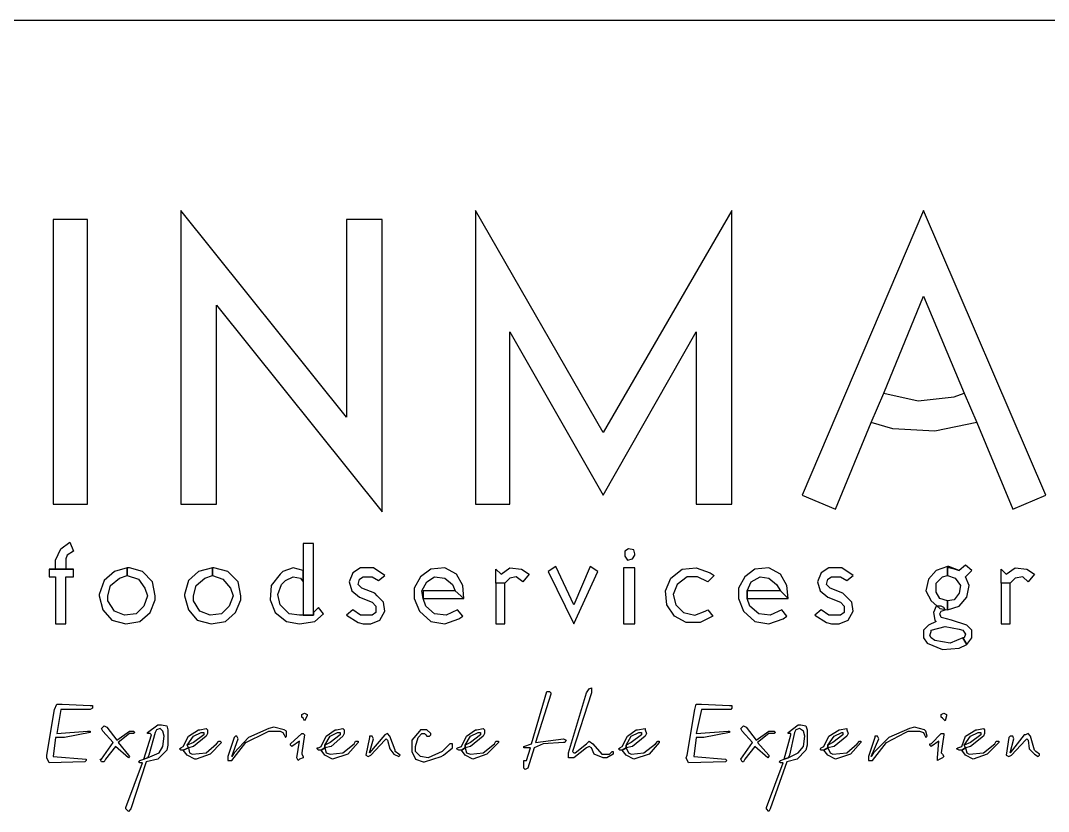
# Model space of a CAD drawing. Header units: metres. Extents: x 13 to 600, y -779 to -12.
# Drawn here: x 130.4 to 227.1, y -86.7 to -12.3 of the extents above; entities that cross this region are included whole.
import ezdxf

# ---------------------------------------------------------------- set-up
doc = ezdxf.new("R2010")
doc.units = ezdxf.units.M

msp = doc.modelspace()

# ---------------------------------------------------------------- linework, layer by layer
for p, q in [((573.28, -12.32), (40.24, -12.32)), ((161.08, -49.64), (145.48, -30.2)), ((145.48, -30.2), (145.48, -57.8)), ((173.2, -30.2), (173.2, -57.8)), ((185.2, -51.08), (173.2, -30.2)), ((197.32, -30.2), (185.2, -51.08)), ((197.32, -57.8), (197.32, -30.2)), ((215.32, -30.2), (203.92, -56.96)), ((226.84, -56.96), (215.32, -30.2)), ((136.72, -31.04), (133.48, -31.04)), ((133.48, -31.04), (133.48, -57.8)), ((136.72, -57.8), (136.72, -31.04)), ((164.44, -31.04), (161.08, -31.04)), ((161.08, -31.04), (161.08, -49.64)), ((164.44, -58.52), (164.44, -31.04)), ((211.6, -47.36), (215.32, -38.24)), ((215.32, -38.24), (219.16, -47.36)), ((148.84, -57.8), (148.84, -39.08)), ((148.84, -39.08), (164.44, -58.52)), ((176.44, -57.8), (176.44, -41.6)), ((176.44, -41.6), (185.2, -56.96)), ((185.2, -56.96), (193.96, -41.6)), ((193.96, -41.6), (193.96, -57.8)), ((210.4, -50.12), (211.6, -47.36)), ((210.4, -50.12), (211.6, -47.36)), ((211.6, -47.36), (214.84, -48.08)), ((218.2, -47.72), (219.16, -47.36)), ((219.16, -47.36), (220.36, -50.12)), ((219.16, -47.36), (220.36, -50.12)), ((214.84, -48.08), (218.2, -47.72)), ((207.04, -58.28), (210.4, -50.12)), ((212.44, -50.72), (210.4, -50.12)), ((220.36, -50.12), (216.4, -50.96)), ((220.36, -50.12), (223.72, -58.28)), ((216.4, -50.96), (212.44, -50.72)), ((203.92, -56.96), (207.04, -58.28)), ((223.72, -58.28), (226.84, -56.96)), ((133.48, -57.8), (136.72, -57.8)), ((145.48, -57.8), (148.84, -57.8)), ((173.2, -57.8), (176.44, -57.8)), ((193.96, -57.8), (197.32, -57.8)), ((134.2, -62), (135.04, -61.4)), ((135.04, -61.4), (135.4, -62.24)), ((157.96, -61.52), (157, -61.52)), ((157, -61.52), (157, -68.24)), ((157.96, -68.24), (157.96, -61.52)), ((133.72, -63.08), (134.2, -62)), ((134.8, -62.6), (134.68, -62.96)), ((135.4, -62.24), (134.8, -62.6)), ((187.6, -62), (187.24, -62.24)), ((187.24, -62.24), (187.24, -62.72)), ((187.24, -62.72), (187.48, -63.08)), ((188.08, -62.12), (187.6, -62)), ((187.96, -62.96), (188.2, -62.6)), ((188.2, -62.48), (188.08, -62.12)), ((188.2, -62.6), (188.2, -62.48)), ((133.72, -63.92), (133.72, -63.08)), ((134.68, -62.96), (134.68, -63.92)), ((180.76, -63.68), (180.04, -64.16)), ((182.44, -67.28), (180.76, -63.68)), ((184, -63.68), (182.44, -67.28)), ((184.72, -64.16), (184, -63.68)), ((187.48, -63.08), (187.96, -62.96)), ((217.6, -63.68), (216.52, -64.04)), ((217.6, -64.52), (217.6, -63.68)), ((217.6, -63.68), (217.6, -64.52)), ((217.72, -63.8), (217.6, -63.68)), ((217.6, -63.68), (218.68, -64.04)), ((217.72, -63.68), (217.6, -63.68)), ((217.6, -64.52), (217.6, -63.68)), ((218.68, -64.04), (217.72, -63.68)), ((219.28, -63.56), (218.68, -64.04)), ((219.88, -64.04), (219.28, -63.56)), ((133.12, -63.92), (133.12, -64.64)), ((135.4, -63.92), (133.12, -63.92)), ((133.12, -63.92), (135.4, -63.92)), ((133.12, -64.64), (133.72, -64.64)), ((134.68, -63.92), (133.72, -63.92)), ((133.72, -64.64), (133.72, -69.08)), ((134.68, -69.08), (134.68, -64.64)), ((134.68, -64.64), (135.4, -64.64)), ((135.4, -64.64), (135.4, -63.92)), ((139.24, -64.16), (138.28, -65)), ((138.88, -65.48), (139.72, -64.76)), ((140.44, -63.8), (139.24, -64.16)), ((139.72, -64.76), (140.44, -64.52)), ((140.68, -63.8), (140.44, -63.8)), ((140.44, -63.8), (140.44, -64.52)), ((140.44, -64.52), (140.44, -63.8)), ((140.44, -63.8), (140.44, -64.52)), ((140.44, -64.52), (141.52, -64.88)), ((141.88, -64.16), (140.68, -63.8)), ((142.84, -65.12), (141.88, -64.16)), ((147.16, -64.16), (146.2, -65)), ((146.92, -65.48), (147.76, -64.76)), ((148.48, -63.8), (147.16, -64.16)), ((147.76, -64.76), (148.48, -64.52)), ((148.6, -63.8), (148.48, -63.8)), ((148.48, -63.8), (148.48, -64.52)), ((148.48, -64.52), (148.48, -63.8)), ((148.48, -63.8), (148.48, -64.52)), ((148.48, -64.52), (149.44, -64.88)), ((149.92, -64.16), (148.6, -63.8)), ((150.88, -65.12), (149.92, -64.16)), ((154.84, -64.4), (154, -65.48)), ((155.08, -64.16), (154.84, -64.4)), ((156.04, -63.8), (155.08, -64.16)), ((155.32, -65), (156.04, -64.64)), ((157, -64.04), (156.04, -63.8)), ((156.04, -64.64), (156.76, -64.76)), ((156.76, -64.76), (157, -65.12)), ((157, -65.12), (157, -64.04)), ((161.68, -64.28), (161.32, -65.12)), ((162.4, -63.8), (161.68, -64.28)), ((162.28, -64.88), (162.64, -64.64)), ((163.6, -63.8), (162.4, -63.8)), ((162.64, -64.64), (163.48, -64.64)), ((163.48, -64.64), (164.08, -65)), ((164.68, -64.52), (163.6, -63.8)), ((164.08, -65), (164.68, -64.52)), ((168.04, -64.64), (167.44, -65.72)), ((169, -63.92), (168.04, -64.64)), ((168.64, -65.12), (169.36, -64.64)), ((170.32, -63.8), (169, -63.92)), ((169.36, -64.64), (170.32, -64.76)), ((171.4, -64.4), (170.32, -63.8)), ((170.32, -64.76), (171.04, -65.36)), ((172, -65.48), (171.4, -64.4)), ((175.12, -65.24), (175.12, -63.92)), ((175.12, -63.92), (175.6, -64.4)), ((175.6, -64.4), (176.44, -63.8)), ((176.44, -64.76), (176.2, -65)), ((176.44, -63.8), (177.52, -63.92)), ((177.04, -64.64), (176.44, -64.76)), ((177.64, -65.12), (177.04, -64.64)), ((177.52, -63.92), (178.24, -64.4)), ((178.24, -64.4), (177.64, -65.12)), ((180.04, -64.16), (182.44, -69.08)), ((182.44, -69.08), (184.72, -64.16)), ((188.2, -63.8), (187.12, -63.8)), ((187.12, -63.8), (187.12, -69.08)), ((188.2, -69.08), (188.2, -63.8)), ((191.08, -65.96), (191.56, -64.76)), ((191.56, -64.76), (192.64, -63.92)), ((193.12, -64.64), (192.16, -65.36)), ((192.64, -63.92), (193.96, -63.8)), ((194.08, -64.64), (193.12, -64.64)), ((193.96, -63.8), (195.28, -64.28)), ((195.04, -65.12), (194.08, -64.64)), ((195.64, -64.52), (195.04, -65.12)), ((195.28, -64.28), (195.64, -64.52)), ((198.52, -64.64), (197.92, -65.72)), ((199.48, -63.92), (198.52, -64.64)), ((199.12, -65.12), (199.96, -64.64)), ((200.8, -63.8), (199.48, -63.92)), ((199.96, -64.64), (200.8, -64.76)), ((201.88, -64.4), (200.8, -63.8)), ((200.8, -64.76), (201.52, -65.36)), ((202.48, -65.48), (201.88, -64.4)), ((205.72, -64.28), (205.36, -65.12)), ((206.44, -63.8), (205.72, -64.28)), ((206.32, -64.88), (206.68, -64.64)), ((207.64, -63.8), (206.44, -63.8)), ((206.68, -64.64), (207.52, -64.64)), ((207.52, -64.64), (208.12, -65)), ((208.72, -64.52), (207.64, -63.8)), ((208.12, -65), (208.72, -64.52)), ((216.52, -64.04), (215.8, -64.88)), ((216.52, -65.24), (217.12, -64.64)), ((217.12, -64.64), (217.6, -64.52)), ((217.6, -64.52), (218.32, -64.76)), ((218.68, -64.04), (217.72, -63.8)), ((218.32, -64.76), (218.8, -65.48)), ((219.28, -64.64), (219.88, -64.04)), ((219.64, -65.48), (219.28, -64.64)), ((222.64, -65.24), (222.64, -63.92)), ((222.64, -63.92), (223.12, -64.4)), ((223.12, -64.4), (223.96, -63.8)), ((223.96, -64.76), (223.72, -65)), ((223.96, -63.8), (225.04, -63.92)), ((224.68, -64.64), (223.96, -64.76)), ((225.16, -65.12), (224.68, -64.64)), ((225.04, -63.92), (225.76, -64.4)), ((225.76, -64.4), (225.16, -65.12)), ((138.28, -65), (137.8, -66.32)), ((138.64, -66.44), (138.88, -65.48)), ((141.52, -64.88), (142.12, -65.72)), ((142.12, -65.72), (142.36, -66.44)), ((143.08, -66.44), (142.84, -65.12)), ((146.2, -65), (145.84, -66.32)), ((146.68, -66.44), (146.92, -65.48)), ((149.44, -64.88), (150.16, -65.72)), ((150.16, -65.72), (150.4, -66.44)), ((151.12, -66.44), (150.88, -65.12)), ((154, -65.48), (153.88, -66.8)), ((154.6, -66.32), (154.96, -65.36)), ((154.96, -65.36), (155.32, -65)), ((161.32, -65.12), (161.56, -65.96)), ((162.16, -65.36), (162.28, -64.88)), ((162.52, -65.72), (162.16, -65.36)), ((163.72, -66.2), (162.52, -65.72)), ((167.44, -65.72), (167.44, -66.68)), ((168.16, -65.96), (168.64, -65.12)), ((171.04, -65.36), (171.28, -65.96)), ((172.12, -66.68), (172, -65.48)), ((175.96, -65.24), (175.12, -65.24)), ((175.12, -65.24), (175.12, -69.08)), ((175.96, -65.24), (175.12, -65.24)), ((176.2, -65), (175.96, -65.24)), ((175.96, -69.08), (175.96, -65.24)), ((192.16, -65.36), (191.8, -66.32)), ((197.92, -65.72), (197.92, -66.68)), ((198.76, -65.96), (199.12, -65.12)), ((201.52, -65.36), (201.88, -65.96)), ((202.6, -66.68), (202.48, -65.48)), ((205.36, -65.12), (205.6, -65.96)), ((206.2, -65.36), (206.32, -64.88)), ((206.56, -65.72), (206.2, -65.36)), ((207.76, -66.2), (206.56, -65.72)), ((215.8, -64.88), (215.56, -65.96)), ((216.52, -66.08), (216.52, -65.24)), ((218.8, -65.48), (218.68, -66.2)), ((219.4, -66.56), (219.64, -65.48)), ((223.48, -65.24), (222.64, -65.24)), ((222.64, -65.24), (222.64, -69.08)), ((223.48, -65.24), (222.64, -65.24)), ((223.72, -65), (223.48, -65.24)), ((223.48, -69.08), (223.48, -65.24)), ((137.8, -66.32), (137.8, -66.44)), ((137.8, -66.44), (138.16, -67.76)), ((138.64, -66.92), (138.64, -66.44)), ((142.36, -66.44), (142, -67.4)), ((143.08, -66.8), (143.08, -66.44)), ((145.84, -66.32), (145.84, -66.44)), ((145.84, -66.44), (146.2, -67.76)), ((146.68, -66.92), (146.68, -66.44)), ((150.4, -66.44), (150.04, -67.4)), ((151.12, -66.8), (151.12, -66.44)), ((154.84, -67.28), (154.6, -66.32)), ((161.56, -65.96), (162.28, -66.56)), ((162.28, -66.56), (163.48, -67.04)), ((163.96, -66.44), (163.72, -66.2)), ((164.56, -67.04), (163.96, -66.44)), ((167.44, -66.68), (167.92, -67.88)), ((168.28, -66.68), (168.16, -65.96)), ((171.28, -65.96), (168.28, -65.96)), ((168.28, -65.96), (168.28, -66.68)), ((168.28, -66.68), (172.12, -66.68)), ((168.52, -67.4), (168.28, -66.68)), ((172.12, -66.68), (171.28, -65.96)), ((171.28, -65.96), (172.12, -66.68)), ((191.2, -67.28), (191.08, -65.96)), ((191.8, -66.32), (192.04, -67.28)), ((197.92, -66.68), (198.4, -67.88)), ((201.88, -65.96), (198.76, -65.96)), ((198.76, -65.96), (198.76, -66.68)), ((198.76, -66.68), (198.76, -65.96)), ((198.76, -66.68), (202.6, -66.68)), ((199, -67.4), (198.76, -66.68)), ((202.6, -66.68), (201.88, -65.96)), ((201.88, -65.96), (202.6, -66.68)), ((205.6, -65.96), (206.32, -66.56)), ((206.32, -66.56), (207.52, -67.04)), ((208, -66.44), (207.76, -66.2)), ((208.6, -67.04), (208, -66.44)), ((215.56, -65.96), (216.04, -66.92)), ((216.88, -66.68), (216.52, -66.08)), ((217.6, -66.92), (216.88, -66.68)), ((218.68, -66.2), (218.2, -66.8)), ((218.68, -67.4), (219.4, -66.56)), ((139.24, -67.88), (138.64, -66.92)), ((142, -67.4), (141.28, -68.12)), ((142.6, -68), (143.08, -66.8)), ((147.28, -67.88), (146.68, -66.92)), ((150.04, -67.4), (149.32, -68.12)), ((150.64, -68), (151.12, -66.8)), ((153.88, -66.8), (154.36, -68)), ((155.68, -68.12), (154.84, -67.28)), ((158.44, -67.52), (157.96, -68)), ((158.92, -68.12), (158.44, -67.52)), ((163.48, -67.04), (163.84, -67.4)), ((163.84, -67.4), (163.84, -68)), ((164.68, -67.88), (164.56, -67.04)), ((169.36, -68.12), (168.52, -67.4)), ((191.92, -68.36), (191.2, -67.28)), ((192.04, -67.28), (192.76, -68)), ((199.84, -68.12), (199, -67.4)), ((207.52, -67.04), (207.88, -67.4)), ((207.88, -67.4), (207.88, -68)), ((208.72, -67.88), (208.6, -67.04)), ((216.04, -66.92), (216.88, -67.64)), ((216.52, -67.4), (216.28, -68)), ((217, -67.4), (216.52, -67.4)), ((216.88, -67.64), (217.6, -67.76)), ((217.24, -67.52), (217, -67.4)), ((217.36, -67.76), (217.24, -67.52)), ((218.2, -66.8), (217.6, -66.92)), ((217.6, -67.76), (217.6, -66.92)), ((217.6, -66.92), (217.6, -67.76)), ((217.6, -66.92), (217.6, -67.76)), ((217.6, -67.76), (218.68, -67.4)), ((138.16, -67.76), (139, -68.72)), ((140.2, -68.24), (139.24, -67.88)), ((141.28, -68.12), (140.2, -68.24)), ((141.64, -68.84), (142.6, -68)), ((146.2, -67.76), (147.04, -68.72)), ((148.24, -68.24), (147.28, -67.88)), ((149.32, -68.12), (148.24, -68.24)), ((149.68, -68.84), (150.64, -68)), ((154.36, -68), (155.44, -68.84)), ((156.64, -68.24), (155.68, -68.12)), ((157, -68.24), (156.64, -68.24)), ((157, -68.24), (157.96, -68.24)), ((157.96, -68.24), (157, -68.24)), ((157.96, -68), (157.96, -68.24)), ((158.08, -68.84), (158.92, -68.12)), ((161.68, -67.76), (161.08, -68.24)), ((161.08, -68.24), (162.16, -68.96)), ((162.4, -68.24), (161.68, -67.76)), ((163.48, -68.24), (162.4, -68.24)), ((163.84, -68), (163.48, -68.24)), ((164.2, -68.72), (164.68, -67.88)), ((167.92, -67.88), (169, -68.84)), ((170.44, -68.24), (169.36, -68.12)), ((170.32, -69.08), (171.64, -68.6)), ((171.52, -67.76), (170.44, -68.24)), ((172, -68.36), (171.52, -67.76)), ((171.64, -68.6), (172, -68.36)), ((193, -68.96), (191.92, -68.36)), ((192.76, -68), (193.84, -68.24)), ((193.84, -68.24), (194.8, -67.88)), ((195.52, -68.36), (194.32, -68.96)), ((194.8, -67.88), (195.04, -67.76)), ((195.04, -67.76), (195.52, -68.36)), ((198.4, -67.88), (199.48, -68.84)), ((200.92, -68.24), (199.84, -68.12)), ((200.8, -69.08), (202.12, -68.6)), ((202, -67.76), (200.92, -68.24)), ((202.48, -68.36), (202, -67.76)), ((202.12, -68.6), (202.48, -68.36)), ((205.72, -67.76), (205.12, -68.24)), ((205.12, -68.24), (206.2, -68.96)), ((206.44, -68.24), (205.72, -67.76)), ((207.52, -68.24), (206.44, -68.24)), ((207.88, -68), (207.52, -68.24)), ((208.24, -68.72), (208.72, -67.88)), ((216.28, -68), (216.4, -68.72)), ((216.88, -68.12), (217, -67.88)), ((217, -68.48), (216.88, -68.12)), ((217, -67.88), (217.36, -67.76)), ((217.48, -68.6), (217, -68.48)), ((217.96, -68.72), (217.48, -68.6)), ((133.72, -69.08), (134.68, -69.08)), ((139, -68.72), (140.32, -69.08)), ((140.32, -69.08), (141.64, -68.84)), ((147.04, -68.72), (148.36, -69.08)), ((148.36, -69.08), (149.68, -68.84)), ((155.44, -68.84), (156.64, -69.08)), ((156.64, -69.08), (158.08, -68.84)), ((162.16, -68.96), (162.64, -69.08)), ((162.64, -69.08), (163.36, -69.08)), ((163.36, -69.08), (164.2, -68.72)), ((169, -68.84), (170.32, -69.08)), ((175.12, -69.08), (175.96, -69.08)), ((187.12, -69.08), (188.2, -69.08)), ((194.32, -68.96), (193, -68.96)), ((199.48, -68.84), (200.8, -69.08)), ((206.2, -68.96), (206.68, -69.08)), ((206.68, -69.08), (207.4, -69.08)), ((207.4, -69.08), (208.24, -68.72)), ((215.8, -69.2), (215.32, -69.68)), ((216.52, -68.84), (215.8, -69.2)), ((216.04, -69.68), (217.36, -69.32)), ((216.4, -68.72), (216.52, -68.84)), ((217.36, -69.32), (218.68, -69.56)), ((219.4, -69.2), (217.96, -68.72)), ((218.68, -69.56), (219.04, -69.68)), ((219.88, -69.68), (219.4, -69.2)), ((222.64, -69.08), (223.48, -69.08)), ((215.32, -69.68), (215.32, -70.4)), ((215.32, -70.4), (215.68, -70.88)), ((215.92, -70.16), (216.04, -69.8)), ((216.04, -70.4), (215.92, -70.16)), ((216.04, -69.8), (216.04, -69.68)), ((216.4, -70.64), (216.04, -70.4)), ((219.04, -70.4), (217.84, -70.88)), ((219.04, -69.68), (219.28, -70.04)), ((219.4, -71), (219.04, -70.4)), ((219.16, -70.4), (219.04, -70.4)), ((219.04, -70.4), (219.4, -71)), ((219.28, -70.04), (219.16, -70.4)), ((219.4, -71), (219.88, -70.4)), ((219.88, -70.4), (219.88, -69.68)), ((215.68, -70.88), (217.12, -71.48)), ((217.84, -70.88), (216.4, -70.64)), ((217.12, -71.48), (218.68, -71.36)), ((218.68, -71.36), (219.4, -71)), ((183.64, -75.56), (183.88, -75.2)), ((183.88, -75.2), (184.12, -75.08)), ((184.12, -75.08), (184.12, -75.32)), ((184.12, -75.32), (184.12, -75.56)), ((178.48, -80.36), (179.92, -75.44)), ((180.28, -75.68), (178.84, -80.24)), ((179.92, -75.44), (180.16, -75.44)), ((180.16, -75.44), (180.28, -75.56)), ((180.28, -75.56), (180.28, -75.68)), ((181.96, -81.2), (183.64, -75.56)), ((184.12, -75.56), (182.32, -81.08)), ((132.88, -81.44), (133.6, -77.12)), ((133.6, -77.12), (133.84, -76.64)), ((133.84, -76.64), (134.32, -76.64)), ((134.2, -77.12), (133.84, -79.4)), ((136.96, -77.12), (134.2, -77.12)), ((134.32, -76.64), (136.96, -76.76)), ((136.96, -76.76), (137.2, -76.76)), ((137.2, -77), (136.96, -77.12)), ((137.2, -76.76), (137.2, -77)), ((193.12, -81.44), (193.84, -77.12)), ((193.84, -77.12), (193.96, -76.64)), ((193.96, -76.64), (194.44, -76.64)), ((194.44, -77.12), (193.96, -79.4)), ((194.44, -76.64), (197.08, -76.76)), ((197.2, -77.12), (194.44, -77.12)), ((197.08, -76.76), (197.32, -76.76)), ((197.32, -77), (197.2, -77.12)), ((197.32, -76.76), (197.32, -77)), ((156.88, -77.6), (157.12, -77.48)), ((156.88, -77.84), (156.88, -77.6)), ((157, -77.96), (156.88, -77.84)), ((157.12, -78.2), (157, -77.96)), ((157.12, -77.48), (157.36, -77.6)), ((157.36, -77.72), (157.12, -78.2)), ((157.36, -77.6), (157.36, -77.72)), ((217, -77.6), (217.24, -77.48)), ((217, -77.84), (217, -77.6)), ((217.12, -77.96), (217, -77.84)), ((217.36, -78.2), (217.12, -77.96)), ((217.24, -77.48), (217.48, -77.6)), ((217.48, -77.72), (217.36, -78.2)), ((217.48, -77.6), (217.48, -77.72)), ((133.84, -79.4), (136.72, -79.16)), ((136.72, -79.16), (136.96, -79.16)), ((136.96, -79.16), (136.96, -79.28)), ((138.04, -78.92), (138.28, -78.68)), ((138.16, -79.16), (138.04, -78.92)), ((139.12, -80.24), (138.16, -79.16)), ((138.28, -78.68), (138.52, -78.8)), ((138.52, -78.8), (139.48, -80)), ((139.48, -80), (140.68, -79.16)), ((140.68, -79.16), (141.04, -79.16)), ((141.04, -79.16), (141.16, -79.28)), ((142.36, -79.28), (143.32, -78.56)), ((143.2, -79.04), (143.08, -79.28)), ((143.56, -78.92), (143.2, -79.04)), ((143.32, -78.56), (143.68, -78.56)), ((143.8, -79.16), (143.56, -78.92)), ((143.68, -78.56), (144.16, -78.68)), ((143.92, -79.64), (143.8, -79.16)), ((144.16, -78.68), (144.28, -79.04)), ((144.28, -79.04), (144.28, -80.48)), ((146.2, -79.64), (147.16, -79.04)), ((147.16, -79.04), (147.28, -79.04)), ((147.28, -79.04), (147.88, -78.92)), ((147.88, -78.92), (148, -79.04)), ((148, -79.04), (148, -79.4)), ((153.76, -78.92), (151.84, -79.76)), ((153.52, -79.28), (153.76, -79.16)), ((154.24, -78.8), (153.76, -78.92)), ((153.76, -79.16), (154.84, -79.16)), ((155.2, -79.04), (154.24, -78.8)), ((154.84, -79.16), (155.08, -79.28)), ((155.44, -79.16), (155.2, -79.04)), ((155.44, -79.64), (155.44, -79.16)), ((159.16, -79.64), (160, -79.04)), ((160, -79.04), (160.12, -79.04)), ((160.12, -79.04), (160.72, -78.92)), ((160.72, -78.92), (160.84, -79.04)), ((160.84, -79.04), (160.84, -79.4)), ((167.92, -79.16), (167.2, -80)), ((168.04, -79.04), (167.92, -79.16)), ((168.64, -79.04), (168.04, -79.04)), ((169, -79.4), (168.64, -79.04)), ((172.36, -79.64), (173.2, -79.04)), ((173.2, -79.04), (173.32, -79.04)), ((173.32, -79.04), (173.92, -78.92)), ((173.92, -78.92), (174.04, -79.04)), ((174.04, -79.04), (174.04, -79.4)), ((187.48, -79.64), (188.32, -79.04)), ((188.32, -79.04), (188.44, -79.04)), ((188.44, -79.04), (189.16, -78.92)), ((189.16, -78.92), (189.16, -79.04)), ((189.16, -79.04), (189.28, -79.4)), ((193.96, -79.4), (196.96, -79.16)), ((196.96, -79.16), (197.08, -79.16)), ((197.08, -79.16), (197.08, -79.28)), ((198.16, -78.92), (198.4, -78.68)), ((198.28, -79.16), (198.16, -78.92)), ((199.24, -80.24), (198.28, -79.16)), ((198.4, -78.68), (198.64, -78.8)), ((198.64, -78.8), (199.6, -80)), ((199.6, -80), (200.8, -79.16)), ((200.8, -79.16), (201.28, -79.16)), ((201.28, -79.16), (201.4, -79.28)), ((202.6, -79.28), (203.56, -78.56)), ((203.32, -79.04), (203.2, -79.28)), ((203.68, -78.92), (203.32, -79.04)), ((203.56, -78.56), (203.8, -78.56)), ((204.04, -79.16), (203.68, -78.92)), ((203.8, -78.56), (204.28, -78.68)), ((204.16, -79.64), (204.04, -79.16)), ((204.28, -78.68), (204.4, -79.04)), ((204.4, -79.04), (204.4, -80.48)), ((206.44, -79.64), (207.4, -79.04)), ((207.4, -79.04), (208.12, -78.92)), ((208.12, -78.92), (208.12, -79.04)), ((208.12, -79.04), (208.24, -79.4)), ((214, -78.92), (212.08, -79.76)), ((213.64, -79.28), (213.88, -79.16)), ((213.88, -79.16), (214.96, -79.16)), ((214.48, -78.8), (214, -78.92)), ((215.44, -79.04), (214.48, -78.8)), ((214.96, -79.16), (215.32, -79.28)), ((215.56, -79.16), (215.44, -79.04)), ((215.68, -79.64), (215.56, -79.16)), ((219.28, -79.64), (220.24, -79.04)), ((220.24, -79.04), (220.36, -79.04)), ((220.36, -79.04), (220.96, -78.92)), ((220.96, -78.92), (221.08, -79.04)), ((221.08, -79.04), (221.08, -79.4)), ((133.72, -79.76), (133.48, -81.56)), ((134.56, -79.76), (133.72, -79.76)), ((136.96, -79.28), (134.56, -79.76)), ((140.68, -79.4), (139.6, -80.24)), ((141.04, -79.4), (140.68, -79.4)), ((141.16, -79.28), (141.04, -79.4)), ((142, -81.8), (142.72, -79.52)), ((142.36, -79.4), (142.36, -79.28)), ((142.6, -79.4), (142.36, -79.4)), ((143.08, -79.28), (142.48, -81.44)), ((142.72, -79.52), (142.6, -79.4)), ((143.8, -80.6), (143.92, -79.64)), ((145.72, -80.6), (146.2, -79.64)), ((146.08, -80.48), (146.68, -79.64)), ((146.68, -79.64), (147.4, -79.28)), ((147.64, -79.52), (146.68, -80.24)), ((147.88, -79.64), (146.68, -80.6)), ((147.4, -79.28), (147.64, -79.28)), ((147.64, -79.28), (147.64, -79.52)), ((148, -79.4), (147.88, -79.64)), ((148.84, -80.36), (149.08, -80.12)), ((149.08, -80.12), (149.2, -80.12)), ((149.2, -80.12), (149.32, -80.24)), ((150.52, -79.76), (149.92, -81.56)), ((150.28, -81.56), (150.88, -79.88)), ((150.64, -79.64), (150.52, -79.76)), ((151.84, -79.76), (150.52, -81.2)), ((150.76, -79.64), (150.64, -79.64)), ((150.88, -79.88), (150.76, -79.64)), ((151.6, -80.24), (153.52, -79.28)), ((155.08, -79.28), (155.2, -79.52)), ((155.2, -79.52), (155.32, -79.76)), ((155.32, -79.76), (155.44, -79.64)), ((155.8, -80.36), (156.88, -79.4)), ((156.64, -80.12), (155.92, -80.6)), ((156.4, -81.68), (156.64, -80.12)), ((156.88, -79.4), (157, -79.4)), ((157.12, -79.52), (156.88, -81.2)), ((157, -79.4), (157.12, -79.52)), ((158.68, -80.6), (159.16, -79.64)), ((159.04, -80.48), (159.52, -79.64)), ((159.52, -79.64), (160.24, -79.28)), ((160.48, -79.52), (159.52, -80.24)), ((160.72, -79.64), (159.64, -80.6)), ((160.24, -79.28), (160.48, -79.28)), ((160.48, -79.28), (160.48, -79.52)), ((160.84, -79.4), (160.72, -79.64)), ((161.8, -80.36), (161.92, -80.12)), ((161.92, -80.12), (162.16, -80.12)), ((162.16, -80.12), (162.16, -80.24)), ((163.24, -79.76), (162.88, -81.44)), ((164.68, -79.52), (163.24, -81.2)), ((163.48, -79.64), (163.24, -79.64)), ((163.24, -79.64), (163.24, -79.76)), ((163.24, -81.2), (163.6, -79.88)), ((163.36, -81.44), (164.68, -80)), ((163.6, -79.88), (163.48, -79.64)), ((164.92, -79.4), (164.68, -79.52)), ((164.68, -80), (164.8, -79.88)), ((164.8, -79.88), (164.92, -80)), ((165.16, -79.64), (164.92, -79.4)), ((164.92, -80), (165.16, -80.84)), ((165.64, -80.96), (165.16, -79.64)), ((167.2, -80), (167.2, -81.08)), ((167.56, -80.6), (167.8, -79.76)), ((167.8, -79.76), (168.16, -79.4)), ((168.16, -79.4), (168.4, -79.4)), ((168.4, -79.4), (168.52, -79.52)), ((168.52, -79.52), (168.64, -79.64)), ((168.64, -79.64), (168.88, -79.64)), ((168.88, -79.64), (169, -79.52)), ((169, -79.52), (169, -79.4)), ((171.88, -80.6), (172.36, -79.64)), ((172.24, -80.48), (172.72, -79.64)), ((172.72, -79.64), (173.44, -79.28)), ((173.68, -79.52), (172.72, -80.24)), ((173.92, -79.64), (172.72, -80.6)), ((173.44, -79.28), (173.68, -79.28)), ((173.68, -79.28), (173.68, -79.52)), ((174.04, -79.4), (173.92, -79.64)), ((175, -80.36), (175.12, -80.12)), ((175.12, -80.12), (175.36, -80.12)), ((175.36, -80.12), (175.36, -80.24)), ((178.84, -80.24), (181.48, -79.88)), ((181.48, -79.88), (181.72, -80)), ((181.72, -80), (181.6, -80.24)), ((183.64, -80.36), (183.88, -80.12)), ((183.88, -80.12), (184.24, -80.36)), ((187, -80.6), (187.48, -79.64)), ((187.36, -80.48), (187.84, -79.64)), ((187.84, -79.64), (188.56, -79.28)), ((188.8, -79.52), (187.84, -80.24)), ((189.16, -79.64), (187.96, -80.6)), ((188.56, -79.28), (188.8, -79.28)), ((188.8, -79.28), (188.8, -79.52)), ((189.28, -79.4), (189.16, -79.64)), ((190.12, -80.36), (190.36, -80.12)), ((190.36, -80.12), (190.48, -80.12)), ((190.48, -80.12), (190.48, -80.24)), ((193.96, -79.76), (193.72, -81.56)), ((194.68, -79.76), (193.96, -79.76)), ((197.08, -79.28), (194.68, -79.76)), ((200.8, -79.4), (199.72, -80.24)), ((201.16, -79.4), (200.8, -79.4)), ((201.28, -79.4), (201.16, -79.4)), ((201.4, -79.28), (201.28, -79.4)), ((202.24, -81.8), (202.84, -79.52)), ((202.6, -79.4), (202.6, -79.28)), ((202.72, -79.4), (202.6, -79.4)), ((203.2, -79.28), (202.72, -81.44)), ((202.84, -79.4), (202.72, -79.4)), ((202.84, -79.52), (202.84, -79.4)), ((204.04, -80.6), (204.16, -79.64)), ((205.96, -80.6), (206.44, -79.64)), ((206.32, -80.48), (206.92, -79.64)), ((207.76, -79.52), (206.8, -80.24)), ((206.92, -79.64), (207.64, -79.28)), ((208.12, -79.64), (206.92, -80.6)), ((207.64, -79.28), (207.76, -79.28)), ((207.76, -79.28), (207.76, -79.52)), ((208.24, -79.4), (208.12, -79.64)), ((209.08, -80.36), (209.32, -80.12)), ((209.32, -80.12), (209.44, -80.12)), ((209.44, -80.12), (209.44, -80.24)), ((210.76, -79.76), (210.16, -81.56)), ((210.4, -81.56), (211.12, -79.88)), ((212.08, -79.76), (210.64, -81.2)), ((211, -79.64), (210.76, -79.64)), ((210.76, -79.64), (210.76, -79.76)), ((211.12, -79.88), (211, -79.64)), ((211.84, -80.24), (213.64, -79.28)), ((215.32, -79.28), (215.44, -79.52)), ((215.44, -79.52), (215.56, -79.76)), ((215.56, -79.76), (215.68, -79.64)), ((216.04, -80.36), (217, -79.4)), ((216.76, -80.12), (216.04, -80.6)), ((216.64, -81.68), (216.76, -80.12)), ((217, -79.4), (217.24, -79.4)), ((217.24, -79.52), (217, -81.2)), ((217.24, -79.4), (217.24, -79.52)), ((218.92, -80.6), (219.28, -79.64)), ((219.16, -80.48), (219.76, -79.64)), ((219.76, -79.64), (220.48, -79.28)), ((220.72, -79.52), (219.76, -80.24)), ((220.96, -79.64), (219.76, -80.6)), ((220.48, -79.28), (220.72, -79.28)), ((220.72, -79.28), (220.72, -79.52)), ((221.08, -79.4), (220.96, -79.64)), ((222.04, -80.36), (222.16, -80.12)), ((222.16, -80.12), (222.4, -80.12)), ((222.4, -80.12), (222.4, -80.24)), ((223.36, -79.76), (223.12, -81.44)), ((223.48, -79.64), (223.36, -79.76)), ((224.8, -79.52), (223.48, -81.2)), ((223.72, -79.64), (223.48, -79.64)), ((223.48, -81.2), (223.84, -79.88)), ((223.6, -81.44), (224.92, -80)), ((223.84, -79.88), (223.72, -79.64)), ((224.92, -79.52), (224.8, -79.52)), ((225.16, -79.4), (224.92, -79.52)), ((224.92, -80), (225.04, -79.88)), ((225.04, -79.88), (225.16, -80)), ((225.4, -79.64), (225.16, -79.4)), ((225.16, -80), (225.28, -80.84)), ((225.76, -80.96), (225.4, -79.64)), ((138.04, -81.8), (139.12, -80.24)), ((139.36, -80.6), (138.4, -81.8)), ((140.56, -81.68), (139.36, -80.6)), ((139.6, -80.24), (140.56, -81.44)), ((144.16, -80.96), (143.32, -81.8)), ((143.44, -81.2), (143.8, -80.6)), ((144.28, -80.48), (144.16, -80.96)), ((145.36, -80.84), (145.48, -80.72)), ((145.48, -80.96), (145.36, -80.84)), ((145.48, -80.72), (145.72, -80.6)), ((145.72, -80.96), (145.48, -80.96)), ((145.72, -80.96), (146.2, -80.72)), ((146.2, -80.72), (145.72, -80.96)), ((146.08, -81.44), (145.72, -80.96)), ((146.68, -80.24), (146.08, -80.48)), ((146.2, -80.72), (146.08, -80.48)), ((146.08, -80.48), (146.2, -80.72)), ((146.68, -80.6), (146.2, -80.72)), ((146.2, -80.72), (146.32, -81.2)), ((147.88, -81.2), (148.84, -80.36)), ((149.32, -80.24), (148.24, -81.32)), ((150.28, -81.92), (151.6, -80.24)), ((155.8, -80.48), (155.8, -80.36)), ((155.92, -80.6), (155.8, -80.48)), ((158.32, -80.84), (158.32, -80.72)), ((158.32, -80.72), (158.44, -80.72)), ((158.44, -80.96), (158.32, -80.84)), ((158.44, -80.72), (158.68, -80.6)), ((158.68, -80.96), (158.44, -80.96)), ((158.68, -80.96), (159.04, -80.72)), ((159.04, -80.72), (158.68, -80.96)), ((159.04, -81.44), (158.68, -80.96)), ((159.52, -80.24), (159.04, -80.48)), ((159.04, -80.72), (159.04, -80.48)), ((159.04, -80.48), (159.04, -80.72)), ((159.64, -80.6), (159.04, -80.72)), ((159.04, -80.72), (159.16, -81.2)), ((160.72, -81.2), (161.8, -80.36)), ((162.16, -80.24), (161.2, -81.32)), ((165.16, -80.84), (165.52, -81.32)), ((165.64, -81.08), (165.64, -80.96)), ((166, -81.32), (165.64, -81.08)), ((167.2, -81.08), (167.56, -81.8)), ((167.56, -81.08), (167.56, -80.6)), ((168.04, -81.56), (167.56, -81.08)), ((170.08, -81.08), (168.76, -81.68)), ((170.8, -80.36), (170.08, -81.08)), ((170.2, -81.44), (171.04, -80.72)), ((171.04, -80.36), (170.8, -80.36)), ((171.04, -80.6), (171.04, -80.36)), ((171.04, -80.72), (171.04, -80.6)), ((171.4, -80.84), (171.52, -80.72)), ((171.64, -80.96), (171.4, -80.84)), ((171.52, -80.72), (171.88, -80.6)), ((171.88, -80.96), (171.64, -80.96)), ((171.88, -80.96), (172.24, -80.72)), ((172.24, -80.72), (171.88, -80.96)), ((172.24, -81.44), (171.88, -80.96)), ((172.72, -80.24), (172.24, -80.48)), ((172.24, -80.72), (172.24, -80.48)), ((172.24, -80.48), (172.24, -80.72)), ((172.72, -80.6), (172.24, -80.72)), ((172.24, -80.72), (172.36, -81.2)), ((173.92, -81.2), (175, -80.36)), ((175.36, -80.24), (174.28, -81.32)), ((177.76, -80.6), (178.48, -80.36)), ((177.76, -80.72), (177.76, -80.6)), ((178.36, -80.72), (177.76, -80.72)), ((178, -81.92), (178.36, -80.72)), ((178.72, -80.72), (178.12, -82.64)), ((179.56, -80.36), (178.72, -80.72)), ((181.48, -80.24), (179.56, -80.36)), ((181.6, -80.24), (181.48, -80.24)), ((182.32, -81.08), (182.44, -81.2)), ((183.64, -80.72), (182.44, -81.68)), ((182.56, -81.2), (183.64, -80.36)), ((183.88, -80.6), (183.64, -80.72)), ((184.12, -80.72), (183.88, -80.6)), ((184.36, -81.32), (184.12, -80.72)), ((184.24, -80.36), (185.08, -81.32)), ((185.8, -81.32), (186.04, -81.08)), ((186.04, -81.08), (186.16, -81.08)), ((186.16, -81.08), (186.16, -81.2)), ((186.64, -80.84), (186.76, -80.72)), ((186.76, -80.96), (186.64, -80.84)), ((186.76, -80.72), (187, -80.6)), ((187, -80.96), (186.76, -80.96)), ((187, -80.96), (187.36, -80.72)), ((187.36, -80.72), (187, -80.96)), ((187.36, -81.44), (187, -80.96)), ((187.84, -80.24), (187.36, -80.48)), ((187.36, -80.72), (187.36, -80.48)), ((187.36, -80.48), (187.36, -80.72)), ((187.96, -80.6), (187.36, -80.72)), ((187.36, -80.72), (187.6, -81.2)), ((189.04, -81.2), (190.12, -80.36)), ((190.48, -80.24), (189.52, -81.32)), ((198.16, -81.8), (199.24, -80.24)), ((199.48, -80.6), (198.52, -81.8)), ((200.68, -81.68), (199.48, -80.6)), ((199.72, -80.24), (200.8, -81.44)), ((204.28, -80.96), (203.44, -81.8)), ((203.56, -81.2), (204.04, -80.6)), ((204.4, -80.48), (204.28, -80.96)), ((205.6, -80.84), (205.72, -80.72)), ((205.72, -80.96), (205.6, -80.84)), ((205.72, -80.72), (205.96, -80.6)), ((205.96, -80.96), (205.72, -80.96)), ((205.96, -80.96), (206.32, -80.72)), ((206.32, -80.72), (205.96, -80.96)), ((206.32, -81.44), (205.96, -80.96)), ((206.8, -80.24), (206.32, -80.48)), ((206.32, -80.72), (206.32, -80.48)), ((206.32, -80.48), (206.32, -80.72)), ((206.92, -80.6), (206.32, -80.72)), ((206.32, -80.72), (206.56, -81.2)), ((208.12, -81.2), (209.08, -80.36)), ((209.44, -80.24), (208.48, -81.32)), ((210.52, -81.92), (211.84, -80.24)), ((215.92, -80.48), (215.92, -80.36)), ((215.92, -80.36), (216.04, -80.36)), ((216.04, -80.6), (215.92, -80.48)), ((218.44, -80.84), (218.56, -80.72)), ((218.68, -80.96), (218.44, -80.84)), ((218.56, -80.72), (218.92, -80.6)), ((218.92, -80.96), (218.68, -80.96)), ((218.92, -80.96), (219.28, -80.72)), ((219.28, -80.72), (218.92, -80.96)), ((219.28, -81.44), (218.92, -80.96)), ((219.76, -80.24), (219.16, -80.48)), ((219.28, -80.72), (219.16, -80.48)), ((219.16, -80.48), (219.28, -80.72)), ((219.76, -80.6), (219.28, -80.72)), ((219.28, -80.72), (219.4, -81.2)), ((220.96, -81.2), (222.04, -80.36)), ((222.4, -80.24), (221.32, -81.32)), ((225.28, -80.84), (225.76, -81.32)), ((225.88, -81.08), (225.76, -80.96)), ((226.24, -81.32), (225.88, -81.08)), ((132.88, -81.68), (132.88, -81.44)), ((133.12, -82.16), (132.88, -81.68)), ((136.48, -82.04), (133.12, -82.16)), ((133.48, -81.56), (136.6, -81.8)), ((136.6, -81.92), (136.48, -82.04)), ((136.6, -81.8), (136.6, -81.92)), ((138.04, -82.04), (137.92, -81.8)), ((137.92, -81.8), (138.04, -81.8)), ((138.28, -82.04), (138.04, -82.04)), ((138.4, -81.8), (138.28, -82.04)), ((140.32, -86.36), (141.88, -82.16)), ((140.56, -81.44), (140.68, -81.56)), ((140.68, -81.56), (140.56, -81.68)), ((142.24, -82.04), (140.8, -86.48)), ((141.52, -82.04), (141.64, -81.92)), ((141.64, -82.16), (141.52, -82.04)), ((141.64, -81.92), (142, -81.8)), ((141.88, -82.16), (141.64, -82.16)), ((142, -81.8), (142.36, -81.68)), ((142.36, -81.68), (142, -81.8)), ((143.32, -81.8), (142.24, -82.04)), ((142.36, -81.68), (143.44, -81.2)), ((142.48, -81.44), (142.36, -81.68)), ((146.8, -81.8), (146.08, -81.44)), ((146.32, -81.2), (146.56, -81.32)), ((146.56, -81.32), (147.88, -81.2)), ((146.92, -81.8), (146.8, -81.8)), ((148.24, -81.32), (146.92, -81.8)), ((149.92, -81.56), (149.92, -81.92)), ((149.92, -81.92), (150.28, -81.92)), ((150.52, -81.2), (150.28, -81.56)), ((156.52, -81.92), (156.4, -81.68)), ((156.64, -81.8), (156.52, -81.92)), ((157, -81.68), (156.64, -81.8)), ((156.88, -81.2), (156.88, -81.32)), ((156.88, -81.32), (157, -81.56)), ((157, -81.56), (157, -81.68)), ((159.76, -81.8), (159.04, -81.44)), ((159.16, -81.2), (159.52, -81.32)), ((159.52, -81.32), (160.72, -81.2)), ((161.2, -81.32), (159.76, -81.8)), ((162.88, -81.44), (163.12, -81.56)), ((163.12, -81.56), (163.36, -81.44)), ((165.52, -81.32), (166, -81.56)), ((166.12, -81.44), (166, -81.32)), ((166, -81.56), (166.12, -81.44)), ((167.56, -81.8), (168.28, -82.04)), ((168.76, -81.68), (168.04, -81.56)), ((168.28, -82.04), (168.4, -82.04)), ((168.4, -82.04), (169.96, -81.56)), ((169.96, -81.56), (170.2, -81.44)), ((172.96, -81.8), (172.24, -81.44)), ((172.36, -81.2), (172.72, -81.32)), ((172.72, -81.32), (173.92, -81.2)), ((174.28, -81.32), (172.96, -81.8)), ((177.76, -82.64), (177.76, -81.92)), ((177.76, -81.92), (177.88, -81.92)), ((177.88, -81.92), (178, -81.92)), ((181.96, -81.68), (181.96, -81.2)), ((182.32, -81.68), (181.96, -81.68)), ((182.44, -81.68), (182.32, -81.68)), ((182.44, -81.2), (182.56, -81.2)), ((185.2, -81.68), (184.36, -81.32)), ((185.08, -81.32), (185.8, -81.32)), ((185.56, -81.68), (185.2, -81.68)), ((186.16, -81.32), (185.56, -81.68)), ((186.16, -81.2), (186.16, -81.32)), ((188.08, -81.8), (187.36, -81.44)), ((187.6, -81.2), (187.84, -81.32)), ((187.84, -81.32), (189.04, -81.2)), ((189.52, -81.32), (188.08, -81.8)), ((193, -81.68), (193.12, -81.44)), ((193.24, -82.16), (193, -81.68)), ((196.72, -82.04), (193.24, -82.16)), ((193.72, -81.56), (196.72, -81.8)), ((196.72, -81.8), (196.84, -81.92)), ((196.84, -81.92), (196.72, -82.04)), ((198.28, -82.04), (198.16, -81.8)), ((198.4, -82.04), (198.28, -82.04)), ((198.52, -81.8), (198.4, -82.04)), ((200.56, -86.36), (202.12, -82.16)), ((200.8, -81.56), (200.68, -81.68)), ((200.8, -81.44), (200.8, -81.56)), ((202.48, -82.04), (200.92, -86.48)), ((201.76, -82.04), (201.88, -81.92)), ((201.88, -82.16), (201.76, -82.04)), ((201.88, -81.92), (202.24, -81.8)), ((202.12, -82.16), (201.88, -82.16)), ((202.24, -81.8), (202.6, -81.68)), ((202.6, -81.68), (202.24, -81.8)), ((203.44, -81.8), (202.48, -82.04)), ((202.6, -81.68), (203.56, -81.2)), ((202.72, -81.44), (202.6, -81.68)), ((207.04, -81.8), (206.32, -81.44)), ((206.56, -81.2), (206.8, -81.32)), ((206.8, -81.32), (208.12, -81.2)), ((208.48, -81.32), (207.04, -81.8)), ((210.16, -81.56), (210.16, -81.92)), ((210.16, -81.92), (210.52, -81.92)), ((210.64, -81.2), (210.4, -81.56)), ((216.64, -81.92), (216.64, -81.68)), ((216.88, -81.8), (216.64, -81.92)), ((217.12, -81.68), (216.88, -81.8)), ((217, -81.2), (217.12, -81.32)), ((217.12, -81.32), (217.24, -81.56)), ((217.24, -81.56), (217.12, -81.68)), ((220, -81.8), (219.28, -81.44)), ((219.4, -81.2), (219.64, -81.32)), ((219.64, -81.32), (220.96, -81.2)), ((221.32, -81.32), (220, -81.8)), ((223.12, -81.44), (223.36, -81.56)), ((223.36, -81.56), (223.6, -81.44)), ((225.76, -81.32), (226.12, -81.56)), ((226.12, -81.56), (226.24, -81.44)), ((226.24, -81.44), (226.24, -81.32)), ((177.88, -82.76), (177.76, -82.64)), ((178.12, -82.64), (177.88, -82.76)), ((140.32, -86.48), (140.32, -86.36)), ((140.56, -86.72), (140.32, -86.48)), ((140.8, -86.48), (140.56, -86.72)), ((200.56, -86.48), (200.56, -86.36)), ((200.8, -86.72), (200.56, -86.48)), ((200.92, -86.48), (200.8, -86.72))]:
    msp.add_line(p, q)

doc.saveas('drawing.dxf')
